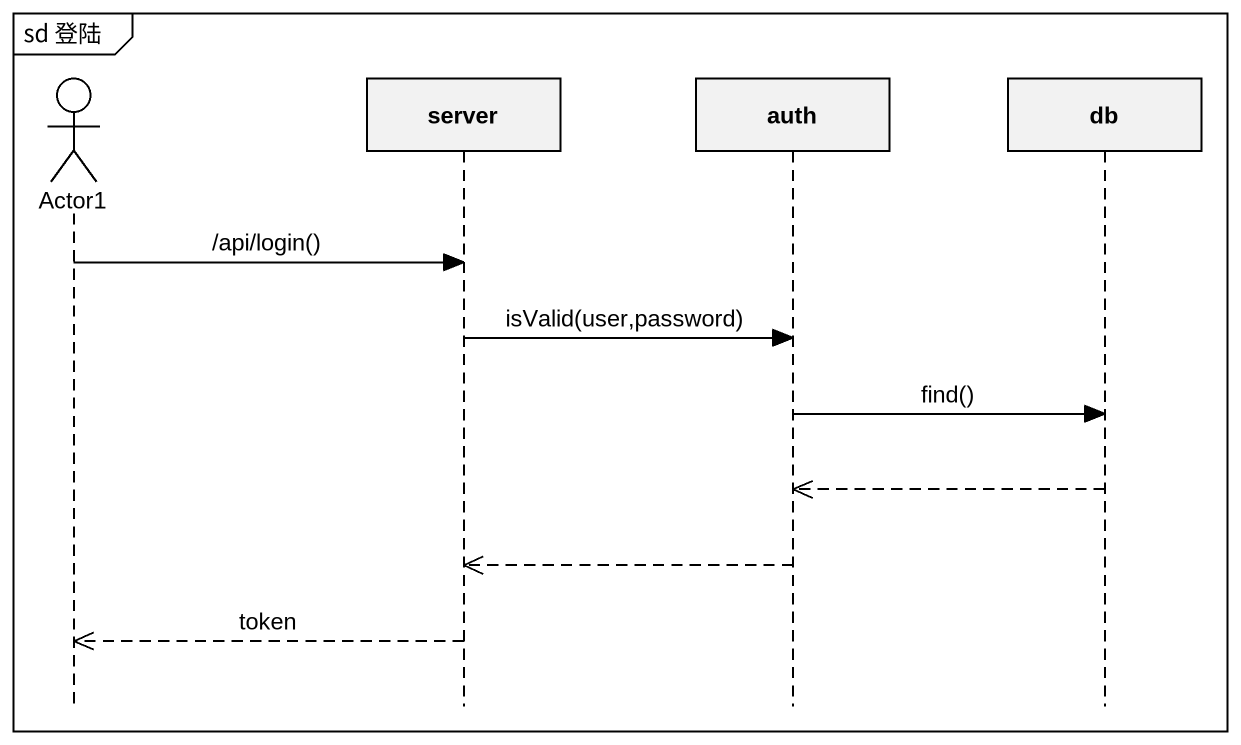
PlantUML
@startuml
mainframe sd 登陆
hide footbox
actor Actor1
participant server
participant auth
participant db

Actor1 -> server : /api/login()
server -> auth : isValid(user,password)
auth -> db : find()
db -->> auth
auth -->> server
server -->> Actor1 : token
@enduml
